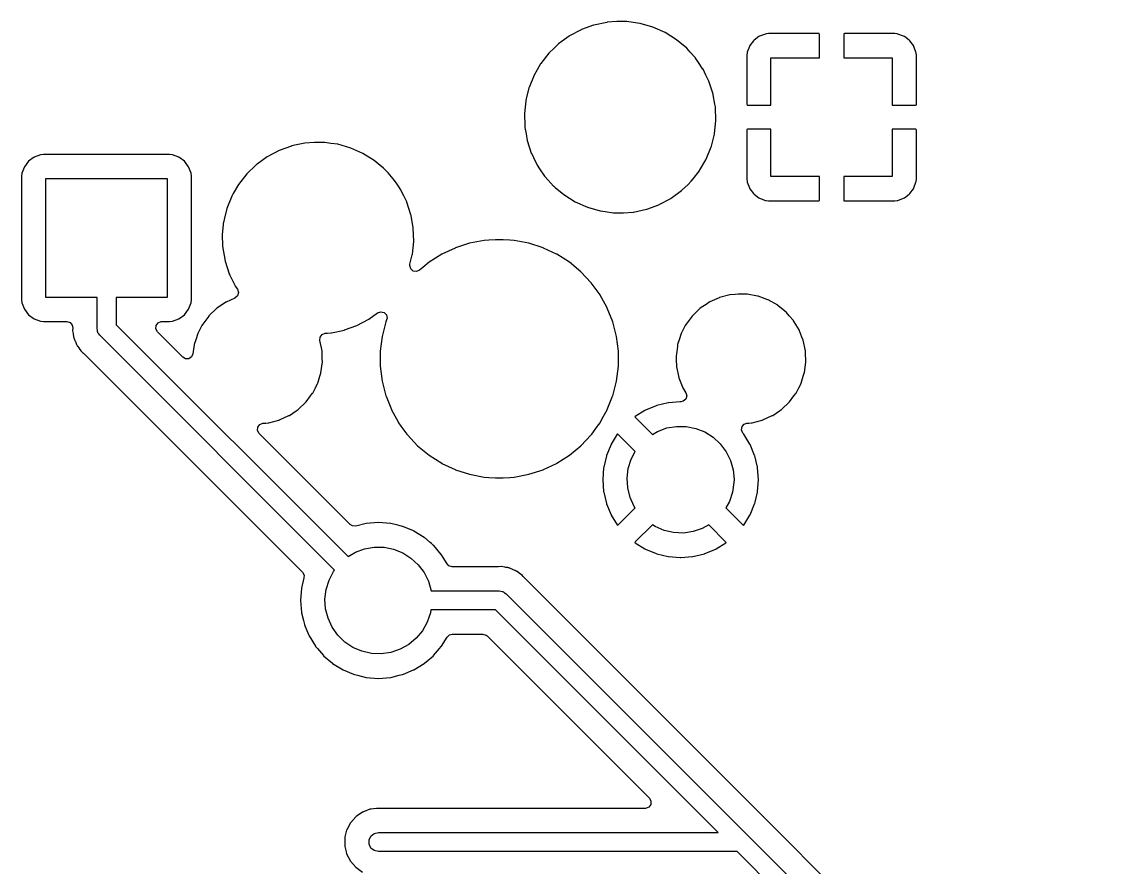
# Model space of a CAD drawing. Extents: x 3.12 to 9.98, y -5.38 to -1.32.
# Drawn here: x 6.105 to 7.001, y -3.321 to -2.621 of the extents above; entities that cross this region are included whole.
import ezdxf

# ---------------------------------------------------------------- set-up
doc = ezdxf.new("R2010")
doc.units = 0
doc.header["$MEASUREMENT"] = 0
doc.layers.add('BLACK', color=7, linetype='CONTINUOUS')

msp = doc.modelspace()

# ---------------------------------------------------------------- linework, layer by layer
at = {"layer": 'BLACK', "linetype": 'CONTINUOUS'}
for p, q in [((6.57799, -2.62386), (6.56792, -2.62753)), ((6.57815, -2.6238), (6.57799, -2.62386)), ((6.57799, -2.62386), (6.57799, -2.62386)), ((6.58897, -2.6215), (6.57815, -2.6238)), ((6.58914, -2.62149), (6.58897, -2.6215)), ((6.59715, -2.62093), (6.58914, -2.62149)), ((6.58914, -2.62149), (6.58914, -2.62149)), ((6.59724, -2.62093), (6.59715, -2.62093)), ((6.59715, -2.62093), (6.59715, -2.62093)), ((6.60553, -2.62093), (6.59724, -2.62093)), ((6.61073, -2.62166), (6.60553, -2.62093)), ((6.61631, -2.62244), (6.61073, -2.62166)), ((6.61648, -2.62246), (6.61631, -2.62244)), ((6.61631, -2.62244), (6.61631, -2.62244)), ((6.62711, -2.62551), (6.61648, -2.62246)), ((6.55785, -2.63288), (6.5519, -2.6372)), ((6.55799, -2.63278), (6.55785, -2.63288)), ((6.55785, -2.63288), (6.55785, -2.63288)), ((6.56776, -2.62759), (6.55799, -2.63278)), ((6.56792, -2.62753), (6.56776, -2.62759)), ((6.56792, -2.62753), (6.56792, -2.62753)), ((6.63721, -2.63001), (6.62711, -2.62551)), ((6.64659, -2.63587), (6.63721, -2.63001)), ((6.71482, -2.63328), (6.7108, -2.63629)), ((6.71543, -2.63294), (6.71482, -2.63328)), ((6.72017, -2.63116), (6.71543, -2.63294)), ((6.72077, -2.63102), (6.72017, -2.63116)), ((6.72278, -2.6308), (6.72077, -2.63102)), ((6.72304, -2.63079), (6.72278, -2.6308)), ((6.76447, -2.63079), (6.72304, -2.63079)), ((6.76477, -2.63085), (6.76447, -2.63079)), ((6.76482, -2.6309), (6.76477, -2.63085)), ((6.765, -2.6315), (6.76482, -2.6309)), ((6.765, -2.65079), (6.765, -2.6315)), ((6.78507, -2.63102), (6.785, -2.63132)), ((6.785, -2.63132), (6.785, -2.65079)), ((6.78511, -2.63096), (6.78507, -2.63102)), ((6.78571, -2.63079), (6.78511, -2.63096)), ((6.82696, -2.63079), (6.78571, -2.63079)), ((6.82722, -2.6308), (6.82696, -2.63079)), ((6.82923, -2.63102), (6.82722, -2.6308)), ((6.82983, -2.63116), (6.82923, -2.63102)), ((6.83457, -2.63294), (6.82983, -2.63116)), ((6.83518, -2.63328), (6.83457, -2.63294)), ((6.8392, -2.63629), (6.83518, -2.63328)), ((6.54574, -2.64247), (6.54109, -2.64696)), ((6.54892, -2.6394), (6.54574, -2.64247)), ((6.54905, -2.63928), (6.54892, -2.6394)), ((6.54892, -2.6394), (6.54892, -2.6394)), ((6.5519, -2.6372), (6.54905, -2.63928)), ((6.65506, -2.64298), (6.64659, -2.63587)), ((6.70696, -2.64142), (6.70518, -2.64616)), ((6.70729, -2.6408), (6.70696, -2.64142)), ((6.7103, -2.63678), (6.70729, -2.6408)), ((6.7108, -2.63629), (6.7103, -2.63678)), ((6.8397, -2.63678), (6.8392, -2.63629)), ((6.84271, -2.6408), (6.8397, -2.63678)), ((6.84304, -2.64142), (6.84271, -2.6408)), ((6.84482, -2.64616), (6.84304, -2.64142)), ((6.54109, -2.64696), (6.53428, -2.65567)), ((6.65792, -2.64615), (6.65506, -2.64298)), ((6.66226, -2.65097), (6.65792, -2.64615)), ((6.66246, -2.6512), (6.66226, -2.65097)), ((6.66425, -2.65385), (6.66246, -2.6512)), ((6.70482, -2.64876), (6.7048, -2.64903)), ((6.7048, -2.64903), (6.7048, -2.68929)), ((6.70504, -2.64676), (6.70482, -2.64876)), ((6.70518, -2.64616), (6.70504, -2.64676)), ((6.7248, -2.69), (6.7248, -2.65079)), ((6.7248, -2.65079), (6.765, -2.65079)), ((6.785, -2.65079), (6.8252, -2.65079)), ((6.8252, -2.65079), (6.8252, -2.69)), ((6.84496, -2.64676), (6.84482, -2.64616)), ((6.84518, -2.64876), (6.84496, -2.64676)), ((6.8452, -2.64903), (6.84518, -2.64876)), ((6.8452, -2.68947), (6.8452, -2.64903)), ((6.5342, -2.65582), (6.53131, -2.66082)), ((6.53428, -2.65567), (6.5342, -2.65582)), ((6.5342, -2.65582), (6.5342, -2.65582)), ((6.66855, -2.66022), (6.66425, -2.65385)), ((6.66865, -2.66037), (6.66855, -2.66022)), ((6.66855, -2.66022), (6.66855, -2.66022)), ((6.67096, -2.6651), (6.66865, -2.66037)), ((6.52875, -2.66525), (6.52461, -2.6755)), ((6.53131, -2.66082), (6.52875, -2.66525)), ((6.67338, -2.67006), (6.67096, -2.6651)), ((6.52457, -2.67567), (6.5223, -2.68477)), ((6.52461, -2.6755), (6.52457, -2.67567)), ((6.52457, -2.67567), (6.52457, -2.67567)), ((6.6735, -2.67031), (6.67338, -2.67006)), ((6.67691, -2.68082), (6.6735, -2.67031)), ((6.52192, -2.68641), (6.5208, -2.69706)), ((6.52194, -2.68624), (6.52192, -2.68641)), ((6.52192, -2.68641), (6.52192, -2.68641)), ((6.5223, -2.68477), (6.52194, -2.68624)), ((6.67703, -2.6815), (6.67691, -2.68082)), ((6.67841, -2.68929), (6.67703, -2.6815)), ((6.6788, -2.69151), (6.67841, -2.68929)), ((6.67883, -2.69171), (6.6788, -2.69151)), ((6.67884, -2.69189), (6.67883, -2.69171)), ((6.67921, -2.70253), (6.67884, -2.69189)), ((6.67884, -2.69189), (6.67884, -2.69189)), ((6.7048, -2.68929), (6.70498, -2.68989)), ((6.70498, -2.68989), (6.70503, -2.68993)), ((6.70503, -2.68993), (6.70534, -2.69)), ((6.70534, -2.69), (6.7248, -2.69)), ((6.8252, -2.69), (6.84448, -2.69)), ((6.84448, -2.69), (6.84508, -2.68982)), ((6.84508, -2.68982), (6.84513, -2.68977)), ((6.84513, -2.68977), (6.8452, -2.68947)), ((6.5208, -2.69706), (6.52078, -2.69723)), ((6.52078, -2.69723), (6.52079, -2.69741)), ((6.52079, -2.69741), (6.52111, -2.70655)), ((6.52079, -2.69741), (6.52079, -2.69741)), ((6.6781, -2.71343), (6.6792, -2.70294)), ((6.6792, -2.70294), (6.67922, -2.70277)), ((6.6792, -2.70294), (6.6792, -2.70294)), ((6.67922, -2.70277), (6.67921, -2.70253)), ((6.52111, -2.70655), (6.52117, -2.70829)), ((6.52117, -2.70829), (6.5212, -2.70846)), ((6.5212, -2.70846), (6.5212, -2.70846)), ((6.5212, -2.70846), (6.52213, -2.71376)), ((6.52213, -2.71376), (6.52309, -2.71918)), ((6.67554, -2.72388), (6.67802, -2.71393)), ((6.67802, -2.71393), (6.67806, -2.71376)), ((6.67802, -2.71393), (6.67802, -2.71393)), ((6.67806, -2.71376), (6.6781, -2.71343)), ((6.70487, -2.71023), (6.7048, -2.71053)), ((6.7048, -2.71053), (6.7048, -2.75097)), ((6.70492, -2.71018), (6.70487, -2.71023)), ((6.70552, -2.71), (6.70492, -2.71018)), ((6.7248, -2.71), (6.70552, -2.71)), ((6.7248, -2.74921), (6.7248, -2.71)), ((6.84466, -2.71), (6.8252, -2.71)), ((6.8252, -2.71), (6.8252, -2.74921)), ((6.84497, -2.71007), (6.84466, -2.71)), ((6.84502, -2.71011), (6.84497, -2.71007)), ((6.8452, -2.71071), (6.84502, -2.71011)), ((6.8452, -2.75097), (6.8452, -2.71071)), ((6.33897, -2.7215), (6.32815, -2.7238)), ((6.33914, -2.72149), (6.33897, -2.7215)), ((6.34715, -2.72093), (6.33914, -2.72149)), ((6.33914, -2.72149), (6.33914, -2.72149)), ((6.34724, -2.72093), (6.34715, -2.72093)), ((6.34715, -2.72093), (6.34715, -2.72093)), ((6.35553, -2.72093), (6.34724, -2.72093)), ((6.36073, -2.72166), (6.35553, -2.72093)), ((6.36631, -2.72244), (6.36073, -2.72166)), ((6.36648, -2.72246), (6.36631, -2.72244)), ((6.36631, -2.72244), (6.36631, -2.72244)), ((6.37711, -2.72551), (6.36648, -2.72246)), ((6.52309, -2.71918), (6.5265, -2.72969)), ((6.12046, -2.73103), (6.11509, -2.73305)), ((6.12291, -2.73077), (6.12046, -2.73103)), ((6.22709, -2.73077), (6.12291, -2.73077)), ((6.22954, -2.73103), (6.22709, -2.73077)), ((6.23491, -2.73305), (6.22954, -2.73103)), ((6.31776, -2.72759), (6.30799, -2.73278)), ((6.31792, -2.72753), (6.31776, -2.72759)), ((6.32799, -2.72386), (6.31792, -2.72753)), ((6.31792, -2.72753), (6.31792, -2.72753)), ((6.32815, -2.7238), (6.32799, -2.72386)), ((6.32799, -2.72386), (6.32799, -2.72386)), ((6.38721, -2.73001), (6.37711, -2.72551)), ((6.39659, -2.73587), (6.38721, -2.73001)), ((6.5265, -2.72969), (6.52658, -2.72985)), ((6.52658, -2.72985), (6.52658, -2.72985)), ((6.52658, -2.72985), (6.52831, -2.73339)), ((6.67125, -2.73475), (6.67539, -2.7245)), ((6.67539, -2.7245), (6.67554, -2.72388)), ((6.10706, -2.74107), (6.10505, -2.74644)), ((6.1105, -2.73649), (6.10706, -2.74107)), ((6.11509, -2.73305), (6.1105, -2.73649)), ((6.2395, -2.73649), (6.23491, -2.73305)), ((6.24294, -2.74107), (6.2395, -2.73649)), ((6.24495, -2.74644), (6.24294, -2.74107)), ((6.29853, -2.73978), (6.29109, -2.74696)), ((6.29892, -2.7394), (6.29853, -2.73978)), ((6.29905, -2.73928), (6.29892, -2.7394)), ((6.29892, -2.7394), (6.29892, -2.7394)), ((6.29973, -2.73878), (6.29905, -2.73928)), ((6.30785, -2.73288), (6.29973, -2.73878)), ((6.30799, -2.73278), (6.30785, -2.73288)), ((6.30785, -2.73288), (6.30785, -2.73288)), ((6.39973, -2.73851), (6.39659, -2.73587)), ((6.4041, -2.74217), (6.39973, -2.73851)), ((6.52831, -2.73339), (6.53135, -2.73963)), ((6.53135, -2.73963), (6.53145, -2.73978)), ((6.53145, -2.73978), (6.53145, -2.73978)), ((6.53145, -2.73978), (6.5334, -2.74268)), ((6.6658, -2.74418), (6.67086, -2.73542)), ((6.67086, -2.73542), (6.67125, -2.73475)), ((6.10505, -2.74644), (6.10478, -2.74889)), ((6.10478, -2.74889), (6.10478, -2.85111)), ((6.24522, -2.74889), (6.24495, -2.74644)), ((6.24522, -2.85111), (6.24522, -2.74889)), ((6.29109, -2.74696), (6.28428, -2.75567)), ((6.40506, -2.74298), (6.4041, -2.74217)), ((6.40792, -2.74615), (6.40506, -2.74298)), ((6.41226, -2.75097), (6.40792, -2.74615)), ((6.5334, -2.74268), (6.53754, -2.7488)), ((6.53754, -2.7488), (6.53765, -2.74893)), ((6.53765, -2.74893), (6.53765, -2.74893)), ((6.53765, -2.74893), (6.53797, -2.74928)), ((6.53797, -2.74928), (6.54494, -2.75702)), ((6.66052, -2.75097), (6.66572, -2.74433)), ((6.66572, -2.74433), (6.6658, -2.74418)), ((6.6658, -2.74418), (6.6658, -2.74418)), ((6.765, -2.74921), (6.7248, -2.74921)), ((6.765, -2.76868), (6.765, -2.74921)), ((6.8252, -2.74921), (6.785, -2.74921)), ((6.785, -2.74921), (6.785, -2.7685)), ((6.1248, -2.84921), (6.1248, -2.75079)), ((6.1248, -2.75079), (6.2252, -2.75079)), ((6.2252, -2.75079), (6.2252, -2.84921)), ((6.2842, -2.75582), (6.27993, -2.76322)), ((6.28428, -2.75567), (6.2842, -2.75582)), ((6.2842, -2.75582), (6.2842, -2.75582)), ((6.41246, -2.7512), (6.41226, -2.75097)), ((6.41539, -2.75554), (6.41246, -2.7512)), ((6.41855, -2.76022), (6.41539, -2.75554)), ((6.54494, -2.75702), (6.54507, -2.75713)), ((6.54507, -2.75713), (6.54507, -2.75713)), ((6.54507, -2.75713), (6.54624, -2.75811)), ((6.54624, -2.75811), (6.55341, -2.76413)), ((6.65116, -2.76052), (6.65623, -2.75563)), ((6.65623, -2.75563), (6.65891, -2.75304)), ((6.65891, -2.75304), (6.66052, -2.75097)), ((6.7048, -2.75097), (6.70482, -2.75124)), ((6.70482, -2.75124), (6.70504, -2.75324)), ((6.70504, -2.75324), (6.70518, -2.75384)), ((6.70518, -2.75384), (6.70696, -2.75858)), ((6.70696, -2.75858), (6.70729, -2.7592)), ((6.70729, -2.7592), (6.7103, -2.76322)), ((6.8397, -2.76322), (6.84271, -2.7592)), ((6.84271, -2.7592), (6.84304, -2.75858)), ((6.84304, -2.75858), (6.84482, -2.75384)), ((6.84482, -2.75384), (6.84496, -2.75324)), ((6.84496, -2.75324), (6.84518, -2.75124)), ((6.84518, -2.75124), (6.8452, -2.75097)), ((6.27875, -2.76525), (6.27461, -2.7755)), ((6.27993, -2.76322), (6.27875, -2.76525)), ((6.41865, -2.76037), (6.41855, -2.76022)), ((6.41855, -2.76022), (6.41855, -2.76022)), ((6.42096, -2.7651), (6.41865, -2.76037)), ((6.42338, -2.77006), (6.42096, -2.7651)), ((6.55341, -2.76413), (6.56279, -2.76999)), ((6.63224, -2.77241), (6.64201, -2.76722)), ((6.64201, -2.76722), (6.64221, -2.76708)), ((6.64221, -2.76708), (6.65081, -2.76082)), ((6.65081, -2.76082), (6.65095, -2.76072)), ((6.65081, -2.76082), (6.65081, -2.76082)), ((6.65095, -2.76072), (6.65116, -2.76052)), ((6.7103, -2.76322), (6.7108, -2.76371)), ((6.7108, -2.76371), (6.71482, -2.76672)), ((6.71482, -2.76672), (6.71543, -2.76706)), ((6.71543, -2.76706), (6.72017, -2.76884)), ((6.82983, -2.76884), (6.83457, -2.76706)), ((6.83457, -2.76706), (6.83518, -2.76672)), ((6.83518, -2.76672), (6.8392, -2.76371)), ((6.8392, -2.76371), (6.8397, -2.76322)), ((6.27457, -2.77567), (6.2723, -2.78477)), ((6.27461, -2.7755), (6.27457, -2.77567)), ((6.27457, -2.77567), (6.27457, -2.77567)), ((6.4235, -2.77031), (6.42338, -2.77006)), ((6.42691, -2.78082), (6.4235, -2.77031)), ((6.56279, -2.76999), (6.57289, -2.77449)), ((6.57289, -2.77449), (6.58352, -2.77754)), ((6.61103, -2.7785), (6.62185, -2.7762)), ((6.62185, -2.7762), (6.62201, -2.77614)), ((6.62201, -2.77614), (6.63208, -2.77247)), ((6.62201, -2.77614), (6.62201, -2.77614)), ((6.63208, -2.77247), (6.63224, -2.77241)), ((6.63208, -2.77247), (6.63208, -2.77247)), ((6.72017, -2.76884), (6.72077, -2.76898)), ((6.72077, -2.76898), (6.72278, -2.7692)), ((6.72278, -2.7692), (6.72304, -2.76921)), ((6.72304, -2.76921), (6.76429, -2.76921)), ((6.76429, -2.76921), (6.76489, -2.76904)), ((6.76489, -2.76904), (6.76493, -2.76898)), ((6.76493, -2.76898), (6.765, -2.76868)), ((6.785, -2.7685), (6.78518, -2.7691)), ((6.78518, -2.7691), (6.78523, -2.76915)), ((6.78523, -2.76915), (6.78553, -2.76921)), ((6.78553, -2.76921), (6.82696, -2.76921)), ((6.82696, -2.76921), (6.82722, -2.7692)), ((6.82722, -2.7692), (6.82923, -2.76898)), ((6.82923, -2.76898), (6.82983, -2.76884)), ((6.2723, -2.78477), (6.27194, -2.78624)), ((6.42703, -2.7815), (6.42691, -2.78082)), ((6.4288, -2.79151), (6.42703, -2.7815)), ((6.58352, -2.77754), (6.58369, -2.77756)), ((6.58369, -2.77756), (6.58369, -2.77756)), ((6.58369, -2.77756), (6.58774, -2.77813)), ((6.58774, -2.77813), (6.59447, -2.77907)), ((6.59447, -2.77907), (6.60276, -2.77907)), ((6.60276, -2.77907), (6.60285, -2.77907)), ((6.60285, -2.77907), (6.61086, -2.77851)), ((6.60285, -2.77907), (6.60285, -2.77907)), ((6.61086, -2.77851), (6.61103, -2.7785)), ((6.61086, -2.77851), (6.61086, -2.77851)), ((6.27192, -2.78641), (6.2708, -2.79706)), ((6.27194, -2.78624), (6.27192, -2.78641)), ((6.27192, -2.78641), (6.27192, -2.78641)), ((6.42883, -2.79171), (6.4288, -2.79151)), ((6.42884, -2.79189), (6.42883, -2.79171)), ((6.42921, -2.80253), (6.42884, -2.79189)), ((6.42884, -2.79189), (6.42884, -2.79189)), ((6.2708, -2.79706), (6.27078, -2.79723)), ((6.27078, -2.79723), (6.27079, -2.79741)), ((6.27079, -2.79741), (6.27079, -2.79741)), ((6.27079, -2.79741), (6.27111, -2.80655)), ((6.4281, -2.81343), (6.4292, -2.80294)), ((6.4292, -2.80294), (6.42922, -2.80277)), ((6.4292, -2.80294), (6.4292, -2.80294)), ((6.42922, -2.80277), (6.42921, -2.80253)), ((6.48763, -2.80206), (6.47545, -2.80439)), ((6.49131, -2.80183), (6.48763, -2.80206)), ((6.49683, -2.80149), (6.49131, -2.80183)), ((6.4969, -2.80148), (6.49683, -2.80149)), ((6.49683, -2.80149), (6.49683, -2.80149)), ((6.5031, -2.80148), (6.4969, -2.80148)), ((6.50317, -2.80149), (6.5031, -2.80148)), ((6.50869, -2.80183), (6.50317, -2.80149)), ((6.50317, -2.80149), (6.50317, -2.80149)), ((6.51237, -2.80206), (6.50869, -2.80183)), ((6.52455, -2.80439), (6.51237, -2.80206)), ((6.27111, -2.80655), (6.27117, -2.80829)), ((6.27117, -2.80829), (6.2712, -2.80846)), ((6.2712, -2.80846), (6.2712, -2.80846)), ((6.2712, -2.80846), (6.27227, -2.81452)), ((6.46352, -2.80828), (6.45259, -2.81343)), ((6.46366, -2.80822), (6.46352, -2.80828)), ((6.46352, -2.80828), (6.46352, -2.80828)), ((6.47545, -2.80439), (6.46366, -2.80822)), ((6.53634, -2.80822), (6.52455, -2.80439)), ((6.53648, -2.80828), (6.53634, -2.80822)), ((6.54741, -2.81343), (6.53648, -2.80828)), ((6.53648, -2.80828), (6.53648, -2.80828)), ((6.27227, -2.81452), (6.27309, -2.81918)), ((6.27309, -2.81918), (6.2765, -2.82969)), ((6.42595, -2.82274), (6.4261, -2.82166)), ((6.4261, -2.82166), (6.42802, -2.81393)), ((6.42802, -2.81393), (6.42806, -2.81376)), ((6.42802, -2.81393), (6.42802, -2.81393)), ((6.42806, -2.81376), (6.4281, -2.81343)), ((6.44198, -2.82014), (6.43671, -2.8245)), ((6.45244, -2.8135), (6.44198, -2.82014)), ((6.45258, -2.81343), (6.45244, -2.8135)), ((6.45259, -2.81343), (6.45258, -2.81343)), ((6.54742, -2.81343), (6.54741, -2.81343)), ((6.54756, -2.8135), (6.54742, -2.81343)), ((6.55802, -2.82014), (6.54756, -2.8135)), ((6.56757, -2.82804), (6.55802, -2.82014)), ((6.2765, -2.82969), (6.27658, -2.82985)), ((6.27658, -2.82985), (6.27658, -2.82985)), ((6.27658, -2.82985), (6.27701, -2.83073)), ((6.27701, -2.83073), (6.28135, -2.83963)), ((6.42668, -2.82544), (6.42595, -2.82274)), ((6.42875, -2.82732), (6.42668, -2.82544)), ((6.4315, -2.82778), (6.42875, -2.82732)), ((6.43407, -2.82668), (6.4315, -2.82778)), ((6.43671, -2.8245), (6.43407, -2.82668)), ((6.57606, -2.83708), (6.56757, -2.82804)), ((6.28135, -2.83963), (6.28145, -2.83978)), ((6.28145, -2.83978), (6.28145, -2.83978)), ((6.28145, -2.83978), (6.28327, -2.84247)), ((6.58335, -2.84711), (6.57606, -2.83708)), ((6.28339, -2.84784), (6.28119, -2.84977)), ((6.28327, -2.84247), (6.28411, -2.84514)), ((6.28411, -2.84514), (6.28339, -2.84784)), ((6.58342, -2.84724), (6.58335, -2.84711)), ((6.58896, -2.85732), (6.58342, -2.84724)), ((6.58342, -2.84724), (6.58342, -2.84724)), ((6.69075, -2.84711), (6.68236, -2.84928)), ((6.69095, -2.84705), (6.69075, -2.84711)), ((6.69075, -2.84711), (6.69075, -2.84711)), ((6.69116, -2.84704), (6.69095, -2.84705)), ((6.69508, -2.8467), (6.69116, -2.84704)), ((6.69116, -2.84704), (6.69116, -2.84704)), ((6.69772, -2.84648), (6.69508, -2.8467)), ((6.7041, -2.84648), (6.69772, -2.84648)), ((6.70416, -2.84648), (6.7041, -2.84648)), ((6.70436, -2.84649), (6.70416, -2.84648)), ((6.70416, -2.84648), (6.70416, -2.84648)), ((6.70505, -2.84653), (6.70436, -2.84649)), ((6.70522, -2.84655), (6.70505, -2.84653)), ((6.71379, -2.8481), (6.70522, -2.84655)), ((6.70522, -2.84655), (6.70522, -2.84655)), ((6.71399, -2.84814), (6.71379, -2.8481)), ((6.71379, -2.8481), (6.71379, -2.8481)), ((6.71419, -2.84821), (6.71399, -2.84814)), ((6.72233, -2.85117), (6.71419, -2.84821)), ((6.71419, -2.84821), (6.71419, -2.84821)), ((6.10478, -2.85111), (6.10505, -2.85356)), ((6.10505, -2.85356), (6.10706, -2.85893)), ((6.16713, -2.84921), (6.1248, -2.84921)), ((6.16713, -2.875), (6.16713, -2.84921)), ((6.2252, -2.84921), (6.18287, -2.84921)), ((6.18287, -2.84921), (6.18287, -2.87174)), ((6.24294, -2.85893), (6.24495, -2.85356)), ((6.24495, -2.85356), (6.24522, -2.85111)), ((6.27188, -2.85441), (6.26634, -2.85814)), ((6.2737, -2.85318), (6.27188, -2.85441)), ((6.27388, -2.85307), (6.2737, -2.85318)), ((6.2737, -2.85318), (6.2737, -2.85318)), ((6.28119, -2.84977), (6.27388, -2.85307)), ((6.58932, -2.85797), (6.58896, -2.85732)), ((6.67188, -2.85441), (6.66634, -2.85814)), ((6.6737, -2.85318), (6.67188, -2.85441)), ((6.67388, -2.85307), (6.6737, -2.85318)), ((6.6737, -2.85318), (6.6737, -2.85318)), ((6.67415, -2.85295), (6.67388, -2.85307)), ((6.68197, -2.84942), (6.67415, -2.85295)), ((6.68216, -2.84934), (6.68197, -2.84942)), ((6.68197, -2.84942), (6.68197, -2.84942)), ((6.68236, -2.84928), (6.68216, -2.84934)), ((6.68236, -2.84928), (6.68236, -2.84928)), ((6.72253, -2.85124), (6.72233, -2.85117)), ((6.72233, -2.85117), (6.72233, -2.85117)), ((6.73042, -2.85573), (6.72253, -2.85124)), ((6.73059, -2.85587), (6.73042, -2.85573)), ((6.73483, -2.85934), (6.73059, -2.85587)), ((6.73059, -2.85587), (6.73059, -2.85587)), ((6.10706, -2.85893), (6.1105, -2.86351)), ((6.1105, -2.86351), (6.11509, -2.86695)), ((6.23491, -2.86695), (6.2395, -2.86351)), ((6.2395, -2.86351), (6.24294, -2.85893)), ((6.25965, -2.86458), (6.25463, -2.87132)), ((6.25977, -2.86441), (6.25965, -2.86458)), ((6.26634, -2.85814), (6.25977, -2.86441)), ((6.39201, -2.86722), (6.39926, -2.86195)), ((6.39926, -2.86195), (6.4019, -2.86101)), ((6.4019, -2.86101), (6.40462, -2.86164)), ((6.40462, -2.86164), (6.40657, -2.86365)), ((6.40657, -2.86365), (6.40712, -2.86639)), ((6.40712, -2.86639), (6.40679, -2.86779)), ((6.59388, -2.8695), (6.58932, -2.85797)), ((6.65965, -2.86458), (6.65463, -2.87132)), ((6.65977, -2.86441), (6.65965, -2.86458)), ((6.66634, -2.85814), (6.65977, -2.86441)), ((6.73745, -2.86149), (6.73483, -2.85934)), ((6.73758, -2.86165), (6.73745, -2.86149)), ((6.73998, -2.86441), (6.73758, -2.86165)), ((6.73758, -2.86165), (6.73758, -2.86165)), ((6.7434, -2.86835), (6.73998, -2.86441)), ((6.11509, -2.86695), (6.12046, -2.86897)), ((6.12046, -2.86897), (6.12291, -2.86923)), ((6.12291, -2.86923), (6.14212, -2.86923)), ((6.14212, -2.86923), (6.14481, -2.87002)), ((6.14481, -2.87002), (6.14664, -2.87213)), ((6.14664, -2.87213), (6.14707, -2.87453)), ((6.14707, -2.87453), (6.14694, -2.87647)), ((6.16742, -2.87628), (6.16713, -2.875)), ((6.18287, -2.87174), (6.37483, -3.0637)), ((6.21581, -2.87525), (6.21601, -2.87246)), ((6.21715, -2.8777), (6.21581, -2.87525)), ((6.21601, -2.87246), (6.21768, -2.87022)), ((6.21768, -2.87022), (6.2203, -2.86924)), ((6.2203, -2.86924), (6.22066, -2.86923)), ((6.22066, -2.86923), (6.22709, -2.86923)), ((6.22709, -2.86923), (6.22954, -2.86897)), ((6.22954, -2.86897), (6.23491, -2.86695)), ((6.25395, -2.87247), (6.25058, -2.87912)), ((6.25435, -2.8717), (6.25395, -2.87247)), ((6.25463, -2.87132), (6.25435, -2.8717)), ((6.37201, -2.87614), (6.38208, -2.87247)), ((6.38208, -2.87247), (6.38224, -2.87241)), ((6.38208, -2.87247), (6.38208, -2.87247)), ((6.38224, -2.87241), (6.39201, -2.86722)), ((6.40612, -2.8695), (6.40303, -2.8815)), ((6.40679, -2.86779), (6.40612, -2.8695)), ((6.59697, -2.8815), (6.59388, -2.8695)), ((6.65395, -2.87247), (6.65058, -2.87912)), ((6.65435, -2.8717), (6.65395, -2.87247)), ((6.65463, -2.87132), (6.65435, -2.8717)), ((6.74351, -2.86853), (6.7434, -2.86835)), ((6.74401, -2.86935), (6.74351, -2.86853)), ((6.74351, -2.86853), (6.74351, -2.86853)), ((6.74811, -2.87612), (6.74401, -2.86935)), ((6.14694, -2.87647), (6.14699, -2.87676)), ((6.14699, -2.87676), (6.14699, -2.87676)), ((6.14699, -2.87676), (6.14737, -2.87895)), ((6.14737, -2.87895), (6.14741, -2.87921)), ((6.14741, -2.87921), (6.14771, -2.8817)), ((6.14771, -2.8817), (6.14782, -2.88198)), ((6.14782, -2.88198), (6.14784, -2.88208)), ((6.14784, -2.88208), (6.14802, -2.88273)), ((6.14802, -2.88273), (6.14805, -2.88283)), ((6.14805, -2.88283), (6.1481, -2.88312)), ((6.1481, -2.88312), (6.14882, -2.88477)), ((6.16756, -2.87759), (6.16742, -2.87628)), ((6.1678, -2.87797), (6.16756, -2.87759)), ((6.1679, -2.87841), (6.1678, -2.87797)), ((6.16872, -2.87944), (6.1679, -2.87841)), ((6.16942, -2.88056), (6.16872, -2.87944)), ((6.36372, -3.07485), (6.16942, -2.88056)), ((6.23814, -2.89869), (6.21715, -2.8777)), ((6.24911, -2.8834), (6.2476, -2.88826)), ((6.25023, -2.87979), (6.24911, -2.8834)), ((6.25058, -2.87912), (6.25023, -2.87979)), ((6.3515, -2.88481), (6.35172, -2.88203)), ((6.35172, -2.88203), (6.35341, -2.8798)), ((6.35341, -2.8798), (6.35601, -2.87885)), ((6.35601, -2.87885), (6.35777, -2.87872)), ((6.35777, -2.87872), (6.36086, -2.87851)), ((6.36086, -2.87851), (6.36103, -2.8785)), ((6.36086, -2.87851), (6.36086, -2.87851)), ((6.36103, -2.8785), (6.37185, -2.8762)), ((6.37185, -2.8762), (6.37201, -2.87614)), ((6.37201, -2.87614), (6.37201, -2.87614)), ((6.40303, -2.8815), (6.40148, -2.8938)), ((6.59852, -2.8938), (6.59697, -2.8815)), ((6.64911, -2.8834), (6.6476, -2.88826)), ((6.65023, -2.87979), (6.64911, -2.8834)), ((6.65058, -2.87912), (6.65023, -2.87979)), ((6.74955, -2.87976), (6.74811, -2.87612)), ((6.75045, -2.88203), (6.74955, -2.87976)), ((6.75145, -2.88456), (6.75045, -2.88203)), ((6.75331, -2.89345), (6.75145, -2.88456)), ((6.14882, -2.88477), (6.14911, -2.88543)), ((6.14911, -2.88543), (6.14921, -2.88567)), ((6.14921, -2.88567), (6.1501, -2.88802)), ((6.1501, -2.88802), (6.15027, -2.88826)), ((6.15027, -2.88826), (6.15032, -2.88836)), ((6.15032, -2.88836), (6.15064, -2.88894)), ((6.15064, -2.88894), (6.15069, -2.88903)), ((6.15069, -2.88903), (6.15081, -2.8893)), ((6.15081, -2.8893), (6.151, -2.88954)), ((6.151, -2.88954), (6.15235, -2.8913)), ((6.15235, -2.8913), (6.1525, -2.89151)), ((6.1525, -2.89151), (6.15375, -2.89334)), ((6.15375, -2.89334), (6.15375, -2.89334)), ((6.15375, -2.89334), (6.15392, -2.89358)), ((6.15392, -2.89358), (6.15415, -2.89378)), ((6.24754, -2.88847), (6.24656, -2.89583)), ((6.2476, -2.88827), (6.24754, -2.88847)), ((6.2476, -2.88826), (6.2476, -2.88827)), ((6.35331, -2.89345), (6.3515, -2.88481)), ((6.35346, -2.89726), (6.35331, -2.89345)), ((6.64735, -2.88991), (6.64656, -2.89583)), ((6.64754, -2.88847), (6.64735, -2.88991)), ((6.6476, -2.88827), (6.64754, -2.88847)), ((6.6476, -2.88826), (6.6476, -2.88827)), ((6.75346, -2.89726), (6.75331, -2.89345)), ((6.15415, -2.89378), (6.15415, -2.89378)), ((6.15415, -2.89378), (6.15575, -2.89521)), ((6.15575, -2.89521), (6.15596, -2.89541)), ((6.15596, -2.89541), (6.3371, -3.07655)), ((6.2403, -2.89996), (6.23814, -2.89869)), ((6.2431, -2.89993), (6.2403, -2.89996)), ((6.24543, -2.89839), (6.2431, -2.89993)), ((6.24656, -2.89583), (6.24543, -2.89839)), ((6.35246, -2.91153), (6.35365, -2.90253)), ((6.35356, -2.9), (6.35346, -2.89726)), ((6.35365, -2.90253), (6.35356, -2.9)), ((6.40148, -2.8938), (6.40148, -2.9062)), ((6.59852, -2.9062), (6.59852, -2.8938)), ((6.64656, -2.89583), (6.64635, -2.89747)), ((6.64635, -2.89747), (6.64635, -2.89768)), ((6.64635, -2.89768), (6.64635, -2.89768)), ((6.64635, -2.89768), (6.64645, -2.90019)), ((6.64645, -2.90019), (6.64669, -2.90655)), ((6.75246, -2.91153), (6.75365, -2.90253)), ((6.75356, -2.9), (6.75346, -2.89726)), ((6.75365, -2.90253), (6.75356, -2.9)), ((6.3524, -2.91173), (6.35246, -2.91153)), ((6.40148, -2.9062), (6.40303, -2.9185)), ((6.59697, -2.9185), (6.59852, -2.9062)), ((6.64669, -2.90655), (6.64855, -2.91544)), ((6.7524, -2.91173), (6.75246, -2.91153)), ((6.34781, -2.92406), (6.34967, -2.9204)), ((6.34967, -2.9204), (6.34977, -2.92021)), ((6.34967, -2.9204), (6.34967, -2.9204)), ((6.34977, -2.92021), (6.35159, -2.91435)), ((6.35159, -2.91435), (6.3524, -2.91174)), ((6.3524, -2.91174), (6.3524, -2.91173)), ((6.40303, -2.9185), (6.40612, -2.9305)), ((6.59388, -2.9305), (6.59697, -2.9185)), ((6.64855, -2.91544), (6.64863, -2.91563)), ((6.64863, -2.91563), (6.64863, -2.91563)), ((6.64863, -2.91563), (6.64976, -2.9185)), ((6.64976, -2.9185), (6.65189, -2.92388)), ((6.74781, -2.92406), (6.74967, -2.9204)), ((6.74967, -2.9204), (6.74977, -2.92021)), ((6.74967, -2.9204), (6.74967, -2.9204)), ((6.74977, -2.92021), (6.75159, -2.91435)), ((6.75159, -2.91435), (6.7524, -2.91174)), ((6.7524, -2.91174), (6.7524, -2.91173)), ((6.34384, -2.93073), (6.34553, -2.92847)), ((6.34553, -2.92847), (6.34565, -2.9283)), ((6.34553, -2.92847), (6.34553, -2.92847)), ((6.34565, -2.9283), (6.34781, -2.92406)), ((6.65189, -2.92388), (6.652, -2.92406)), ((6.652, -2.92406), (6.65441, -2.92803)), ((6.65441, -2.92803), (6.65512, -2.93073)), ((6.74384, -2.93073), (6.74553, -2.92847)), ((6.74553, -2.92847), (6.74565, -2.9283)), ((6.74553, -2.92847), (6.74553, -2.92847)), ((6.74565, -2.9283), (6.74781, -2.92406)), ((6.33366, -2.94186), (6.34023, -2.93559)), ((6.34023, -2.93559), (6.34384, -2.93073)), ((6.40612, -2.9305), (6.40617, -2.93065)), ((6.40617, -2.93065), (6.40617, -2.93065)), ((6.40617, -2.93065), (6.40627, -2.9309)), ((6.40627, -2.9309), (6.41068, -2.94203)), ((6.58932, -2.94203), (6.59373, -2.9309)), ((6.59373, -2.9309), (6.59383, -2.93065)), ((6.59383, -2.93065), (6.59388, -2.9305)), ((6.59383, -2.93065), (6.59383, -2.93065)), ((6.63973, -2.93639), (6.63027, -2.93866)), ((6.64011, -2.93633), (6.63973, -2.93639)), ((6.64981, -2.93557), (6.64011, -2.93633)), ((6.65017, -2.93557), (6.64981, -2.93557)), ((6.65211, -2.93517), (6.65017, -2.93557)), ((6.65427, -2.93339), (6.65211, -2.93517)), ((6.65512, -2.93073), (6.65427, -2.93339)), ((6.73366, -2.94186), (6.74023, -2.93559)), ((6.74023, -2.93559), (6.74384, -2.93073)), ((6.31803, -2.95058), (6.32593, -2.94702)), ((6.32593, -2.94702), (6.32612, -2.94693)), ((6.32612, -2.94693), (6.3263, -2.94682)), ((6.3263, -2.94682), (6.3318, -2.94311)), ((6.3263, -2.94682), (6.3263, -2.94682)), ((6.3318, -2.94311), (6.33366, -2.94186)), ((6.41068, -2.94203), (6.41076, -2.94217)), ((6.41076, -2.94217), (6.41076, -2.94217)), ((6.41076, -2.94217), (6.41625, -2.95216)), ((6.58606, -2.94796), (6.58924, -2.94217)), ((6.58924, -2.94217), (6.58932, -2.94203)), ((6.58924, -2.94217), (6.58924, -2.94217)), ((6.62057, -2.94268), (6.61247, -2.94764)), ((6.62092, -2.9425), (6.62057, -2.94268)), ((6.6299, -2.93878), (6.62092, -2.9425)), ((6.63027, -2.93866), (6.6299, -2.93878)), ((6.71803, -2.95058), (6.72593, -2.94702)), ((6.72593, -2.94702), (6.72612, -2.94693)), ((6.72612, -2.94693), (6.7263, -2.94682)), ((6.7263, -2.94682), (6.7318, -2.94311)), ((6.7263, -2.94682), (6.7263, -2.94682)), ((6.7318, -2.94311), (6.73366, -2.94186)), ((6.3001, -2.95655), (6.30178, -2.95432)), ((6.30178, -2.95432), (6.30433, -2.95335)), ((6.30433, -2.95335), (6.30673, -2.95314)), ((6.30673, -2.95314), (6.30884, -2.95296)), ((6.30884, -2.95296), (6.30905, -2.95295)), ((6.30884, -2.95296), (6.30884, -2.95296)), ((6.30905, -2.95295), (6.30925, -2.95289)), ((6.30925, -2.95289), (6.31764, -2.95072)), ((6.30925, -2.95289), (6.30925, -2.95289)), ((6.31764, -2.95072), (6.31784, -2.95066)), ((6.31764, -2.95072), (6.31764, -2.95072)), ((6.31784, -2.95066), (6.31803, -2.95058)), ((6.31803, -2.95058), (6.31803, -2.95058)), ((6.41625, -2.95216), (6.41665, -2.95289)), ((6.41665, -2.95289), (6.41867, -2.95567)), ((6.41867, -2.95567), (6.42347, -2.96227)), ((6.57653, -2.96227), (6.58133, -2.95567)), ((6.58133, -2.95567), (6.58335, -2.95289)), ((6.58335, -2.95289), (6.58375, -2.95216)), ((6.58375, -2.95216), (6.58606, -2.94796)), ((6.61247, -2.94764), (6.61227, -2.94796)), ((6.61227, -2.94796), (6.6125, -2.94836)), ((6.6125, -2.94836), (6.62672, -2.96258)), ((6.63855, -2.95726), (6.64653, -2.95589)), ((6.64653, -2.95589), (6.65463, -2.95599)), ((6.65463, -2.95599), (6.66257, -2.95757)), ((6.70043, -2.95891), (6.70085, -2.95614)), ((6.70085, -2.95614), (6.7027, -2.95405)), ((6.7027, -2.95405), (6.70493, -2.95329)), ((6.70493, -2.95329), (6.70657, -2.95316)), ((6.70657, -2.95316), (6.70884, -2.95296)), ((6.70884, -2.95296), (6.70905, -2.95295)), ((6.70884, -2.95296), (6.70884, -2.95296)), ((6.70905, -2.95295), (6.70925, -2.95289)), ((6.70925, -2.95289), (6.71764, -2.95072)), ((6.70925, -2.95289), (6.70925, -2.95289)), ((6.71764, -2.95072), (6.71784, -2.95066)), ((6.71764, -2.95072), (6.71764, -2.95072)), ((6.71784, -2.95066), (6.71803, -2.95058)), ((6.71803, -2.95058), (6.71803, -2.95058)), ((6.2999, -2.95934), (6.3001, -2.95655)), ((6.30124, -2.9618), (6.2999, -2.95934)), ((6.37655, -3.0371), (6.30124, -2.9618)), ((6.42347, -2.96227), (6.42394, -2.96292)), ((6.42394, -2.96292), (6.43243, -2.97196)), ((6.56757, -2.97196), (6.57606, -2.96292)), ((6.57606, -2.96292), (6.57653, -2.96227)), ((6.59768, -2.96241), (6.59268, -2.97057)), ((6.59788, -2.96227), (6.59768, -2.96241)), ((6.59842, -2.96256), (6.59788, -2.96227)), ((6.6125, -2.97664), (6.59842, -2.96256)), ((6.62672, -2.96258), (6.63095, -2.96006)), ((6.63095, -2.96006), (6.63855, -2.95726)), ((6.66257, -2.95757), (6.67009, -2.96057)), ((6.67009, -2.96057), (6.67694, -2.96489)), ((6.67694, -2.96489), (6.68288, -2.97039)), ((6.70158, -2.96146), (6.70043, -2.95891)), ((6.70201, -2.96197), (6.70158, -2.96146)), ((6.70224, -2.96228), (6.70201, -2.96197)), ((6.70732, -2.97057), (6.70224, -2.96228)), ((6.43243, -2.97196), (6.44198, -2.97986)), ((6.55802, -2.97986), (6.56757, -2.97196)), ((6.5925, -2.97092), (6.58878, -2.9799)), ((6.59268, -2.97057), (6.5925, -2.97092)), ((6.68288, -2.97039), (6.68773, -2.97688)), ((6.7075, -2.97092), (6.70732, -2.97057)), ((6.71122, -2.9799), (6.7075, -2.97092)), ((6.44198, -2.97986), (6.45244, -2.9865)), ((6.54756, -2.9865), (6.55802, -2.97986)), ((6.58866, -2.98027), (6.58639, -2.98973)), ((6.58878, -2.9799), (6.58866, -2.98027)), ((6.60672, -2.9908), (6.60912, -2.98307)), ((6.60912, -2.98307), (6.6125, -2.97664)), ((6.68773, -2.97688), (6.69131, -2.98414)), ((6.71134, -2.98027), (6.71122, -2.9799)), ((6.71361, -2.98973), (6.71134, -2.98027)), ((6.45244, -2.9865), (6.45258, -2.98657)), ((6.45258, -2.98657), (6.45259, -2.98657)), ((6.45259, -2.98657), (6.46352, -2.99172)), ((6.46352, -2.99172), (6.46352, -2.99172)), ((6.46352, -2.99172), (6.46366, -2.99178)), ((6.46366, -2.99178), (6.47545, -2.99561)), ((6.52455, -2.99561), (6.53634, -2.99178)), ((6.53634, -2.99178), (6.53648, -2.99172)), ((6.53648, -2.99172), (6.54741, -2.98657)), ((6.53648, -2.99172), (6.53648, -2.99172)), ((6.54741, -2.98657), (6.54742, -2.98657)), ((6.54742, -2.98657), (6.54756, -2.9865)), ((6.58633, -2.99011), (6.58557, -2.99981)), ((6.58639, -2.98973), (6.58633, -2.99011)), ((6.60577, -2.99884), (6.60672, -2.9908)), ((6.69131, -2.98414), (6.69351, -2.99194)), ((6.69351, -2.99194), (6.69425, -3)), ((6.71367, -2.99011), (6.71361, -2.98973)), ((6.71443, -2.99981), (6.71367, -2.99011)), ((6.47545, -2.99561), (6.48763, -2.99794)), ((6.48763, -2.99794), (6.49131, -2.99817)), ((6.49131, -2.99817), (6.49683, -2.99851)), ((6.49683, -2.99851), (6.49683, -2.99851)), ((6.49683, -2.99851), (6.4969, -2.99852)), ((6.4969, -2.99852), (6.5031, -2.99852)), ((6.5031, -2.99852), (6.50317, -2.99851)), ((6.50317, -2.99851), (6.50869, -2.99817)), ((6.50317, -2.99851), (6.50317, -2.99851)), ((6.50869, -2.99817), (6.51237, -2.99794)), ((6.51237, -2.99794), (6.52455, -2.99561)), ((6.58557, -2.99981), (6.58557, -3.00019)), ((6.58557, -3.00019), (6.58633, -3.00989)), ((6.60629, -3.00692), (6.60577, -2.99884)), ((6.69425, -3), (6.69419, -3.00232)), ((6.71367, -3.00989), (6.71443, -3.00019)), ((6.71443, -3.00019), (6.71443, -2.99981)), ((6.58633, -3.00989), (6.58639, -3.01027)), ((6.60829, -3.01477), (6.60629, -3.00692)), ((6.69419, -3.00232), (6.69303, -3.01033)), ((6.71361, -3.01027), (6.71367, -3.00989)), ((6.58639, -3.01027), (6.58866, -3.01973)), ((6.61168, -3.02212), (6.60829, -3.01477)), ((6.69042, -3.018), (6.68745, -3.02331)), ((6.69303, -3.01033), (6.69042, -3.018)), ((6.71134, -3.01973), (6.71361, -3.01027)), ((6.58866, -3.01973), (6.58878, -3.0201)), ((6.58878, -3.0201), (6.5925, -3.02908)), ((6.59836, -3.0375), (6.61253, -3.02333)), ((6.61253, -3.02333), (6.61168, -3.02212)), ((6.68745, -3.02331), (6.70158, -3.03744)), ((6.7075, -3.02908), (6.71122, -3.0201)), ((6.71122, -3.0201), (6.71134, -3.01973)), ((6.38973, -3.03637), (6.38121, -3.03841)), ((6.38991, -3.03633), (6.38973, -3.03637)), ((6.38973, -3.03637), (6.38973, -3.03637)), ((6.4, -3.03553), (6.38991, -3.03633)), ((6.41009, -3.03633), (6.4, -3.03553)), ((6.41027, -3.03637), (6.41009, -3.03633)), ((6.41593, -3.03773), (6.41027, -3.03637)), ((6.41027, -3.03637), (6.41027, -3.03637)), ((6.5925, -3.02908), (6.59268, -3.02943)), ((6.59268, -3.02943), (6.59764, -3.03753)), ((6.70232, -3.03759), (6.70732, -3.02943)), ((6.70732, -3.02943), (6.7075, -3.02908)), ((6.37842, -3.03828), (6.37655, -3.0371)), ((6.38121, -3.03841), (6.37842, -3.03828)), ((6.41992, -3.03869), (6.41593, -3.03773)), ((6.4201, -3.03876), (6.41992, -3.03869)), ((6.42909, -3.04248), (6.4201, -3.03876)), ((6.4201, -3.03876), (6.4201, -3.03876)), ((6.42927, -3.04256), (6.42909, -3.04248)), ((6.42909, -3.04248), (6.42909, -3.04248)), ((6.43789, -3.04784), (6.42927, -3.04256)), ((6.59764, -3.03753), (6.59796, -3.03773)), ((6.59796, -3.03773), (6.59836, -3.0375)), ((6.62671, -3.03743), (6.61256, -3.05158)), ((6.62889, -3.03889), (6.62671, -3.03743)), ((6.63633, -3.04208), (6.62889, -3.03889)), ((6.64422, -3.04387), (6.63633, -3.04208)), ((6.65232, -3.04419), (6.64422, -3.04387)), ((6.66033, -3.04303), (6.65232, -3.04419)), ((6.668, -3.04042), (6.66033, -3.04303)), ((6.67331, -3.03745), (6.668, -3.04042)), ((6.6875, -3.05164), (6.67331, -3.03745)), ((6.70158, -3.03744), (6.70212, -3.03773)), ((6.70212, -3.03773), (6.70232, -3.03759)), ((6.43804, -3.04797), (6.43789, -3.04784)), ((6.44289, -3.05212), (6.43804, -3.04797)), ((6.43804, -3.04797), (6.43804, -3.04797)), ((6.44382, -3.0529), (6.44289, -3.05212)), ((6.44559, -3.05441), (6.44382, -3.0529)), ((6.44571, -3.05456), (6.44559, -3.05441)), ((6.45203, -3.06196), (6.44571, -3.05456)), ((6.61256, -3.05158), (6.61227, -3.05212)), ((6.61227, -3.05212), (6.61241, -3.05232)), ((6.61241, -3.05232), (6.62057, -3.05732)), ((6.67943, -3.05732), (6.68753, -3.05236)), ((6.68773, -3.05204), (6.6875, -3.05164)), ((6.68753, -3.05236), (6.68773, -3.05204)), ((6.37483, -3.0637), (6.38095, -3.06006)), ((6.38095, -3.06006), (6.38855, -3.05726)), ((6.38855, -3.05726), (6.39653, -3.05589)), ((6.39653, -3.05589), (6.40463, -3.05599)), ((6.40463, -3.05599), (6.41257, -3.05757)), ((6.41257, -3.05757), (6.42009, -3.06057)), ((6.42009, -3.06057), (6.42694, -3.06489)), ((6.45216, -3.06211), (6.45203, -3.06196)), ((6.45203, -3.06196), (6.45203, -3.06196)), ((6.45359, -3.06445), (6.45216, -3.06211)), ((6.62057, -3.05732), (6.62092, -3.0575)), ((6.62092, -3.0575), (6.6299, -3.06122)), ((6.6299, -3.06122), (6.63027, -3.06134)), ((6.63027, -3.06134), (6.63973, -3.06361)), ((6.63973, -3.06361), (6.64011, -3.06367)), ((6.64011, -3.06367), (6.64981, -3.06443)), ((6.65019, -3.06443), (6.65989, -3.06367)), ((6.65989, -3.06367), (6.66027, -3.06361)), ((6.66027, -3.06361), (6.66973, -3.06134)), ((6.66973, -3.06134), (6.6701, -3.06122)), ((6.6701, -3.06122), (6.67908, -3.0575)), ((6.67908, -3.0575), (6.67943, -3.05732)), ((6.42694, -3.06489), (6.43288, -3.07039)), ((6.43288, -3.07039), (6.43773, -3.07688)), ((6.45683, -3.06974), (6.45359, -3.06445)), ((6.45838, -3.07132), (6.45683, -3.06974)), ((6.46106, -3.07211), (6.45838, -3.07132)), ((6.49903, -3.07211), (6.46106, -3.07211)), ((6.49932, -3.0721), (6.49903, -3.07211)), ((6.50147, -3.07197), (6.49932, -3.0721)), ((6.50176, -3.07196), (6.50147, -3.07197)), ((6.50147, -3.07197), (6.50147, -3.07197)), ((6.50424, -3.07242), (6.50176, -3.07196)), ((6.50449, -3.07246), (6.50424, -3.07242)), ((6.50553, -3.07259), (6.50449, -3.07246)), ((6.50669, -3.07275), (6.50553, -3.07259)), ((6.50699, -3.07278), (6.50669, -3.07275)), ((6.50669, -3.07275), (6.50669, -3.07275)), ((6.50727, -3.07289), (6.50699, -3.07278)), ((6.50737, -3.07292), (6.50727, -3.07289)), ((6.64981, -3.06443), (6.65019, -3.06443)), ((6.33841, -3.08121), (6.33637, -3.08973)), ((6.3371, -3.07655), (6.33844, -3.079)), ((6.33844, -3.079), (6.33841, -3.08121)), ((6.35912, -3.08307), (6.36289, -3.0759)), ((6.36289, -3.0759), (6.36372, -3.07485)), ((6.43773, -3.07688), (6.44131, -3.08414)), ((6.50801, -3.0731), (6.50737, -3.07292)), ((6.50811, -3.07313), (6.50801, -3.0731)), ((6.5084, -3.07319), (6.50811, -3.07313)), ((6.5107, -3.07422), (6.5084, -3.07319)), ((6.51093, -3.07432), (6.5107, -3.07422)), ((6.513, -3.07513), (6.51093, -3.07432)), ((6.51328, -3.07524), (6.513, -3.07513)), ((6.513, -3.07513), (6.513, -3.07513)), ((6.51352, -3.07541), (6.51328, -3.07524)), ((6.51362, -3.07546), (6.51352, -3.07541)), ((6.51419, -3.07579), (6.51362, -3.07546)), ((6.51428, -3.07584), (6.51419, -3.07579)), ((6.51456, -3.07597), (6.51428, -3.07584)), ((6.51479, -3.07615), (6.51456, -3.07597)), ((6.51653, -3.07752), (6.51479, -3.07615)), ((6.51674, -3.07767), (6.51653, -3.07752)), ((6.5188, -3.07912), (6.51674, -3.07767)), ((6.51964, -3.08008), (6.5188, -3.07912)), ((6.5203, -3.08084), (6.51964, -3.08008)), ((6.52053, -3.08108), (6.5203, -3.08084)), ((6.71771, -3.27826), (6.52053, -3.08108)), ((6.33633, -3.08991), (6.33553, -3.1)), ((6.33637, -3.08973), (6.33633, -3.08991)), ((6.33637, -3.08973), (6.33637, -3.08973)), ((6.35577, -3.09884), (6.35672, -3.0908)), ((6.35672, -3.0908), (6.35912, -3.08307)), ((6.44131, -3.08414), (6.44351, -3.09194)), ((6.35629, -3.10692), (6.35577, -3.09884)), ((6.44351, -3.09194), (6.44353, -3.09213)), ((6.44353, -3.09213), (6.50001, -3.09213)), ((6.50001, -3.09213), (6.5013, -3.09242)), ((6.5013, -3.09242), (6.5026, -3.09257)), ((6.5026, -3.09257), (6.50299, -3.09281)), ((6.50299, -3.09281), (6.50343, -3.09291)), ((6.50343, -3.09291), (6.50445, -3.09373)), ((6.50445, -3.09373), (6.50557, -3.09443)), ((6.50557, -3.09443), (6.70558, -3.29444)), ((6.33553, -3.1), (6.33633, -3.11009)), ((6.35829, -3.11477), (6.35629, -3.10692)), ((6.44338, -3.10787), (6.44303, -3.11033)), ((6.49674, -3.10787), (6.44338, -3.10787)), ((6.68099, -3.29213), (6.49674, -3.10787)), ((6.33633, -3.11009), (6.33637, -3.11027)), ((6.33637, -3.11027), (6.33637, -3.11027)), ((6.33637, -3.11027), (6.33786, -3.11647)), ((6.33786, -3.11647), (6.33869, -3.11992)), ((6.36168, -3.12213), (6.35829, -3.11477)), ((6.44303, -3.11033), (6.44042, -3.118)), ((6.33869, -3.11992), (6.33876, -3.1201)), ((6.33876, -3.1201), (6.33876, -3.1201)), ((6.33876, -3.1201), (6.3421, -3.12815)), ((6.36635, -3.12874), (6.36168, -3.12213)), ((6.43647, -3.12506), (6.43129, -3.13129)), ((6.44042, -3.118), (6.43647, -3.12506)), ((6.3421, -3.12815), (6.34256, -3.12927)), ((6.34256, -3.12927), (6.34784, -3.13789)), ((6.37215, -3.13439), (6.36635, -3.12874)), ((6.37889, -3.13889), (6.37215, -3.13439)), ((6.43129, -3.13129), (6.42506, -3.13647)), ((6.45216, -3.13789), (6.45683, -3.13026)), ((6.45683, -3.13026), (6.45891, -3.12839)), ((6.45891, -3.12839), (6.46106, -3.12789)), ((6.46106, -3.12789), (6.48639, -3.12789)), ((6.48639, -3.12789), (6.48907, -3.12868)), ((6.48907, -3.12868), (6.4899, -3.12935)), ((6.4899, -3.12935), (6.62419, -3.26364)), ((6.34784, -3.13789), (6.34797, -3.13804)), ((6.34797, -3.13804), (6.34797, -3.13804)), ((6.34797, -3.13804), (6.34945, -3.13978)), ((6.34945, -3.13978), (6.35441, -3.14559)), ((6.38633, -3.14208), (6.37889, -3.13889)), ((6.39422, -3.14387), (6.38633, -3.14208)), ((6.40232, -3.14419), (6.39422, -3.14387)), ((6.41033, -3.14303), (6.40232, -3.14419)), ((6.418, -3.14042), (6.41033, -3.14303)), ((6.42506, -3.13647), (6.418, -3.14042)), ((6.44559, -3.14559), (6.45055, -3.13978)), ((6.45055, -3.13978), (6.45203, -3.13804)), ((6.45203, -3.13804), (6.45216, -3.13789)), ((6.45203, -3.13804), (6.45203, -3.13804)), ((6.35441, -3.14559), (6.35456, -3.14571)), ((6.35456, -3.14571), (6.36196, -3.15203)), ((6.36196, -3.15203), (6.36196, -3.15203)), ((6.36196, -3.15203), (6.36211, -3.15216)), ((6.36211, -3.15216), (6.37073, -3.15744)), ((6.42927, -3.15744), (6.43789, -3.15216)), ((6.43789, -3.15216), (6.43804, -3.15203)), ((6.43804, -3.15203), (6.44544, -3.14571)), ((6.43804, -3.15203), (6.43804, -3.15203)), ((6.44544, -3.14571), (6.44559, -3.14559)), ((6.37073, -3.15744), (6.37091, -3.15752)), ((6.37091, -3.15752), (6.37091, -3.15752)), ((6.37091, -3.15752), (6.37935, -3.16101)), ((6.37935, -3.16101), (6.38008, -3.16131)), ((6.38008, -3.16131), (6.38273, -3.16195)), ((6.38273, -3.16195), (6.38973, -3.16363)), ((6.41027, -3.16363), (6.41727, -3.16195)), ((6.41727, -3.16195), (6.41992, -3.16131)), ((6.41992, -3.16131), (6.42065, -3.16101)), ((6.42065, -3.16101), (6.42909, -3.15752)), ((6.42909, -3.15752), (6.42927, -3.15744)), ((6.42909, -3.15752), (6.42909, -3.15752)), ((6.38973, -3.16363), (6.38973, -3.16363)), ((6.38973, -3.16363), (6.38991, -3.16367)), ((6.38991, -3.16367), (6.4, -3.16447)), ((6.4, -3.16447), (6.41009, -3.16367)), ((6.41009, -3.16367), (6.41027, -3.16363)), ((6.41027, -3.16363), (6.41027, -3.16363)), ((6.62533, -3.26888), (6.62366, -3.27112)), ((6.62419, -3.26364), (6.62553, -3.26609)), ((6.62553, -3.26609), (6.62533, -3.26888)), ((6.38142, -3.27892), (6.38122, -3.27915)), ((6.38238, -3.27826), (6.38142, -3.27892)), ((6.38674, -3.27527), (6.38238, -3.27826)), ((6.38698, -3.2751), (6.38674, -3.27527)), ((6.38766, -3.27484), (6.38698, -3.2751)), ((6.39302, -3.27282), (6.38766, -3.27484)), ((6.3933, -3.27271), (6.39302, -3.27282)), ((6.39302, -3.27282), (6.39302, -3.27282)), ((6.39359, -3.27268), (6.3933, -3.27271)), ((6.396, -3.27239), (6.39359, -3.27268)), ((6.39359, -3.27268), (6.39359, -3.27268)), ((6.39831, -3.27211), (6.396, -3.27239)), ((6.62068, -3.27211), (6.39831, -3.27211)), ((6.62104, -3.27209), (6.62068, -3.27211)), ((6.62366, -3.27112), (6.62104, -3.27209)), ((6.71836, -3.27881), (6.71771, -3.27826)), ((6.7188, -3.27912), (6.71836, -3.27881)), ((6.37693, -3.28396), (6.37377, -3.28993)), ((6.37713, -3.28374), (6.37693, -3.28396)), ((6.38122, -3.27915), (6.37713, -3.28374)), ((6.37713, -3.28374), (6.37713, -3.28374)), ((6.38122, -3.27915), (6.38122, -3.27915)), ((6.719, -3.27934), (6.7188, -3.27912)), ((6.7203, -3.28084), (6.719, -3.27934)), ((6.719, -3.27934), (6.719, -3.27934)), ((6.72053, -3.28108), (6.7203, -3.28084)), ((6.99656, -3.55711), (6.72053, -3.28108)), ((6.37233, -3.29564), (6.37212, -3.29648)), ((6.37212, -3.29648), (6.37212, -3.29678)), ((6.37212, -3.29678), (6.37212, -3.29678)), ((6.37212, -3.29678), (6.37212, -3.29791)), ((6.37369, -3.29022), (6.37233, -3.29564)), ((6.37377, -3.28993), (6.37369, -3.29022)), ((6.39232, -3.29824), (6.39385, -3.29509)), ((6.39385, -3.29509), (6.39659, -3.2929)), ((6.39659, -3.2929), (6.4, -3.29213)), ((6.4, -3.29213), (6.68099, -3.29213)), ((6.70558, -3.29444), (6.70558, -3.29444)), ((6.70558, -3.29444), (7.40326, -3.99213)), ((6.37212, -3.29791), (6.37209, -3.30323)), ((6.37209, -3.30323), (6.37216, -3.30352)), ((6.37216, -3.30352), (6.37216, -3.30352)), ((6.37216, -3.30352), (6.37326, -3.30811)), ((6.39232, -3.30174), (6.39232, -3.29824)), ((6.39384, -3.3049), (6.39232, -3.30174)), ((6.39657, -3.30709), (6.39384, -3.3049)), ((6.37326, -3.30811), (6.37366, -3.30979)), ((6.37366, -3.30979), (6.37676, -3.31579)), ((6.39999, -3.30787), (6.39657, -3.30709)), ((6.69674, -3.30787), (6.39999, -3.30787)), ((7.39443, -4.00557), (6.69674, -3.30787)), ((6.37676, -3.31579), (6.3812, -3.32088)), ((6.3812, -3.32088), (6.38672, -3.32476))]:
    msp.add_line(p, q, dxfattribs=at)

doc.saveas('drawing.dxf')
